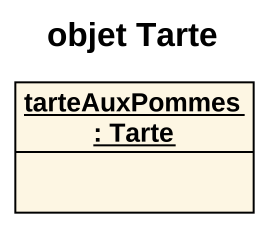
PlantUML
@startuml
title objet Tarte
hide circle
hide empty members
object "tarteAuxPommes : Tarte" as tarteAuxPommes
@enduml
